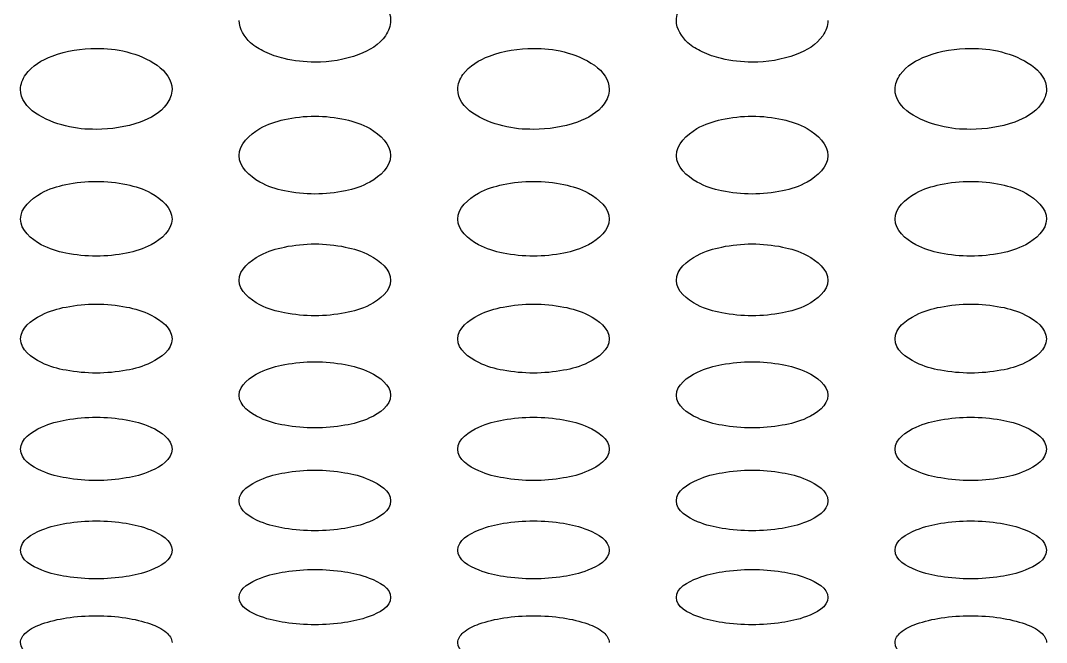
# Model space of a CAD drawing. Header units: millimetres. Extents: x 0 to 1189, y 0 to 841.
# Drawn here: x 548.68 to 569, y 256.83 to 269.14 of the extents above; entities that cross this region are included whole.
import ezdxf

# ---------------------------------------------------------------- set-up
doc = ezdxf.new("R2010")
doc.units = ezdxf.units.MM
doc.header["$LTSCALE"] = 65.395
doc.layers.get('0').update_dxf_attribs({"linetype": 'CONTINUOUS'})

msp = doc.modelspace()

# ---------------------------------------------------------------- linework, layer by layer
at = {"color": 7, "linetype": 'Continuous'}
for points, knots in [([(554.514, 269.982), (554.719, 269.982), (555.279, 269.936), (556.014, 269.531), (556.014, 269.139)], [0, 0, 0, 0, 0.342948, 1, 1, 1, 1]), ([(561.674, 269.139), (561.674, 269.245), (561.8, 269.567), (562.365, 269.9), (562.878, 269.982), (563.174, 269.982)], [0, 0, 0, 0, 0.172035, 0.521453, 1, 1, 1, 1]), ([(554.514, 268.315), (554.31, 268.315), (553.969, 268.35), (553.538, 268.497), (553.185, 268.706), (553.014, 268.974), (553.014, 269.139)], [0, 0, 0, 0, 0.331782, 0.550489, 0.732256, 1, 1, 1, 1]), ([(556.014, 269.139), (556.014, 269.033), (555.888, 268.713), (555.319, 268.391), (554.809, 268.315), (554.514, 268.315)], [0, 0, 0, 0, 0.171505, 0.520116, 1, 1, 1, 1]), ([(563.174, 268.315), (562.97, 268.315), (562.629, 268.35), (562.199, 268.497), (561.846, 268.706), (561.674, 268.974), (561.674, 269.139)], [0, 0, 0, 0, 0.331778, 0.550427, 0.732142, 1, 1, 1, 1]), ([(564.674, 269.139), (564.674, 269.033), (564.548, 268.713), (563.979, 268.391), (563.469, 268.315), (563.174, 268.315)], [0, 0, 0, 0, 0.171505, 0.520116, 1, 1, 1, 1]), ([(548.684, 267.776), (548.684, 267.879), (548.814, 268.194), (549.381, 268.509), (549.889, 268.587), (550.184, 268.587)], [0, 0, 0, 0, 0.168657, 0.518211, 1, 1, 1, 1]), ([(550.184, 268.587), (550.387, 268.587), (550.939, 268.544), (551.684, 268.163), (551.684, 267.776)], [0, 0, 0, 0, 0.345105, 1, 1, 1, 1]), ([(557.344, 267.776), (557.344, 267.879), (557.474, 268.194), (558.041, 268.509), (558.549, 268.587), (558.844, 268.587)], [0, 0, 0, 0, 0.168657, 0.518211, 1, 1, 1, 1]), ([(558.844, 268.587), (559.048, 268.587), (559.599, 268.544), (560.344, 268.163), (560.344, 267.776)], [0, 0, 0, 0, 0.345105, 1, 1, 1, 1]), ([(566.004, 267.776), (566.004, 267.879), (566.135, 268.194), (566.701, 268.509), (567.209, 268.587), (567.504, 268.587)], [0, 0, 0, 0, 0.168658, 0.518211, 1, 1, 1, 1]), ([(567.504, 268.587), (567.708, 268.587), (568.259, 268.544), (569.004, 268.163), (569.004, 267.776)], [0, 0, 0, 0, 0.345105, 1, 1, 1, 1]), ([(550.184, 266.984), (549.98, 266.984), (549.434, 267.023), (548.684, 267.392), (548.684, 267.776)], [0, 0, 0, 0, 0.346349, 1, 1, 1, 1]), ([(551.684, 267.776), (551.684, 267.674), (551.553, 267.36), (550.983, 267.057), (550.478, 266.984), (550.184, 266.984)], [0, 0, 0, 0, 0.168151, 0.516945, 1, 1, 1, 1]), ([(558.844, 266.984), (558.641, 266.984), (558.094, 267.023), (557.344, 267.392), (557.344, 267.776)], [0, 0, 0, 0, 0.346349, 1, 1, 1, 1]), ([(560.344, 267.776), (560.344, 267.674), (560.214, 267.36), (559.643, 267.057), (559.138, 266.984), (558.844, 266.984)], [0, 0, 0, 0, 0.168151, 0.516945, 1, 1, 1, 1]), ([(567.504, 266.984), (567.301, 266.984), (566.754, 267.023), (566.004, 267.392), (566.004, 267.776)], [0, 0, 0, 0, 0.346349, 1, 1, 1, 1]), ([(569.004, 267.776), (569.004, 267.674), (568.874, 267.36), (568.303, 267.057), (567.798, 266.984), (567.504, 266.984)], [0, 0, 0, 0, 0.168151, 0.516944, 1, 1, 1, 1]), ([(553.014, 266.465), (553.014, 266.689), (553.373, 267.025), (553.93, 267.201), (554.311, 267.246), (554.514, 267.246)], [0, 0, 0, 0, 0.372958, 0.66164, 1, 1, 1, 1]), ([(554.514, 267.246), (554.717, 267.246), (555.098, 267.201), (555.654, 267.025), (556.014, 266.689), (556.014, 266.465)], [0, 0, 0, 0, 0.338357, 0.627043, 1, 1, 1, 1]), ([(561.674, 266.465), (561.674, 266.689), (562.033, 267.025), (562.59, 267.201), (562.971, 267.246), (563.174, 267.246)], [0, 0, 0, 0, 0.372963, 0.661642, 1, 1, 1, 1]), ([(563.174, 267.246), (563.377, 267.246), (563.758, 267.201), (564.315, 267.025), (564.674, 266.689), (564.674, 266.465)], [0, 0, 0, 0, 0.338357, 0.627043, 1, 1, 1, 1]), ([(554.514, 265.704), (554.311, 265.704), (553.931, 265.746), (553.376, 265.912), (553.014, 266.244), (553.014, 266.465)], [0, 0, 0, 0, 0.339379, 0.628618, 1, 1, 1, 1]), ([(556.014, 266.465), (556.014, 266.244), (555.652, 265.912), (555.097, 265.746), (554.716, 265.704), (554.514, 265.704)], [0, 0, 0, 0, 0.371383, 0.660623, 1, 1, 1, 1]), ([(563.174, 265.704), (562.972, 265.704), (562.591, 265.746), (562.036, 265.912), (561.674, 266.244), (561.674, 266.465)], [0, 0, 0, 0, 0.339377, 0.628624, 1, 1, 1, 1]), ([(564.674, 266.465), (564.674, 266.244), (564.312, 265.912), (563.757, 265.746), (563.377, 265.704), (563.174, 265.704)], [0, 0, 0, 0, 0.371383, 0.660623, 1, 1, 1, 1]), ([(548.684, 265.206), (548.684, 265.425), (549.051, 265.747), (549.601, 265.913), (549.982, 265.955), (550.184, 265.955)], [0, 0, 0, 0, 0.369024, 0.65942, 1, 1, 1, 1]), ([(550.184, 265.955), (550.386, 265.955), (550.766, 265.913), (551.316, 265.747), (551.684, 265.425), (551.684, 265.206)], [0, 0, 0, 0, 0.340578, 0.630982, 1, 1, 1, 1]), ([(557.344, 265.206), (557.344, 265.425), (557.712, 265.747), (558.262, 265.913), (558.642, 265.955), (558.844, 265.955)], [0, 0, 0, 0, 0.369024, 0.65942, 1, 1, 1, 1]), ([(558.844, 265.955), (559.046, 265.955), (559.426, 265.913), (559.976, 265.747), (560.344, 265.425), (560.344, 265.206)], [0, 0, 0, 0, 0.340578, 0.630982, 1, 1, 1, 1]), ([(566.004, 265.206), (566.004, 265.425), (566.372, 265.747), (566.922, 265.913), (567.302, 265.955), (567.504, 265.955)], [0, 0, 0, 0, 0.369024, 0.65942, 1, 1, 1, 1]), ([(567.504, 265.955), (567.706, 265.955), (568.086, 265.913), (568.636, 265.747), (569.004, 265.425), (569.004, 265.206)], [0, 0, 0, 0, 0.340578, 0.630983, 1, 1, 1, 1]), ([(550.184, 264.474), (549.982, 264.474), (549.603, 264.514), (549.054, 264.671), (548.684, 264.989), (548.684, 265.206)], [0, 0, 0, 0, 0.341584, 0.632558, 1, 1, 1, 1]), ([(551.684, 265.206), (551.684, 264.989), (551.314, 264.671), (550.764, 264.514), (550.385, 264.474), (550.184, 264.474)], [0, 0, 0, 0, 0.367449, 0.658415, 1, 1, 1, 1]), ([(558.844, 264.474), (558.642, 264.474), (558.263, 264.514), (557.714, 264.671), (557.344, 264.989), (557.344, 265.206)], [0, 0, 0, 0, 0.341584, 0.632558, 1, 1, 1, 1]), ([(560.344, 265.206), (560.344, 264.989), (559.974, 264.671), (559.425, 264.514), (559.046, 264.474), (558.844, 264.474)], [0, 0, 0, 0, 0.367449, 0.658415, 1, 1, 1, 1]), ([(567.504, 264.474), (567.303, 264.474), (566.923, 264.514), (566.374, 264.671), (566.004, 264.989), (566.004, 265.206)], [0, 0, 0, 0, 0.341585, 0.632558, 1, 1, 1, 1]), ([(569.004, 265.206), (569.004, 264.989), (568.634, 264.671), (568.085, 264.514), (567.706, 264.474), (567.504, 264.474)], [0, 0, 0, 0, 0.367449, 0.658415, 1, 1, 1, 1]), ([(553.014, 263.995), (553.014, 264.21), (553.39, 264.519), (553.933, 264.675), (554.313, 264.716), (554.514, 264.716)], [0, 0, 0, 0, 0.365115, 0.657227, 1, 1, 1, 1]), ([(554.514, 264.716), (554.715, 264.716), (555.094, 264.675), (555.638, 264.519), (556.014, 264.21), (556.014, 263.995)], [0, 0, 0, 0, 0.342768, 0.634879, 1, 1, 1, 1]), ([(561.674, 263.995), (561.674, 264.21), (562.05, 264.519), (562.594, 264.675), (562.973, 264.716), (563.174, 264.716)], [0, 0, 0, 0, 0.36512, 0.657228, 1, 1, 1, 1]), ([(563.174, 264.716), (563.375, 264.716), (563.754, 264.675), (564.298, 264.519), (564.674, 264.21), (564.674, 263.995)], [0, 0, 0, 0, 0.342768, 0.634879, 1, 1, 1, 1]), ([(554.514, 263.293), (554.313, 263.293), (553.935, 263.331), (553.392, 263.479), (553.014, 263.783), (553.014, 263.995)], [0, 0, 0, 0, 0.343766, 0.636448, 1, 1, 1, 1]), ([(556.014, 263.995), (556.014, 263.783), (555.635, 263.479), (555.093, 263.331), (554.715, 263.293), (554.514, 263.293)], [0, 0, 0, 0, 0.363544, 0.656242, 1, 1, 1, 1]), ([(563.174, 263.293), (562.973, 263.293), (562.595, 263.331), (562.053, 263.479), (561.674, 263.783), (561.674, 263.995)], [0, 0, 0, 0, 0.343763, 0.636454, 1, 1, 1, 1]), ([(564.674, 263.995), (564.674, 263.783), (564.296, 263.479), (563.753, 263.331), (563.375, 263.293), (563.174, 263.293)], [0, 0, 0, 0, 0.363544, 0.656242, 1, 1, 1, 1]), ([(548.684, 262.834), (548.684, 263.044), (549.068, 263.338), (549.605, 263.486), (549.983, 263.525), (550.184, 263.525)], [0, 0, 0, 0, 0.361247, 0.65507, 1, 1, 1, 1]), ([(550.184, 263.525), (550.384, 263.525), (550.762, 263.486), (551.299, 263.338), (551.684, 263.044), (551.684, 262.834)], [0, 0, 0, 0, 0.344932, 0.638743, 1, 1, 1, 1]), ([(557.344, 262.834), (557.344, 263.044), (557.728, 263.338), (558.265, 263.486), (558.643, 263.525), (558.844, 263.525)], [0, 0, 0, 0, 0.361247, 0.65507, 1, 1, 1, 1]), ([(558.844, 263.525), (559.044, 263.525), (559.423, 263.486), (559.96, 263.338), (560.344, 263.044), (560.344, 262.834)], [0, 0, 0, 0, 0.344932, 0.638743, 1, 1, 1, 1]), ([(566.004, 262.834), (566.004, 263.044), (566.388, 263.338), (566.926, 263.486), (567.304, 263.525), (567.504, 263.525)], [0, 0, 0, 0, 0.361247, 0.65507, 1, 1, 1, 1]), ([(567.504, 263.525), (567.705, 263.525), (568.083, 263.486), (568.62, 263.338), (569.004, 263.044), (569.004, 262.834)], [0, 0, 0, 0, 0.344932, 0.638743, 1, 1, 1, 1]), ([(550.184, 262.159), (549.984, 262.159), (549.606, 262.196), (549.07, 262.335), (548.684, 262.625), (548.684, 262.834)], [0, 0, 0, 0, 0.345909, 0.6403, 1, 1, 1, 1]), ([(551.684, 262.834), (551.684, 262.625), (551.297, 262.335), (550.761, 262.196), (550.384, 262.159), (550.184, 262.159)], [0, 0, 0, 0, 0.359689, 0.654093, 1, 1, 1, 1]), ([(558.844, 262.159), (558.644, 262.159), (558.266, 262.196), (557.731, 262.335), (557.344, 262.625), (557.344, 262.834)], [0, 0, 0, 0, 0.345909, 0.6403, 1, 1, 1, 1]), ([(560.344, 262.834), (560.344, 262.625), (559.957, 262.335), (559.421, 262.196), (559.044, 262.159), (558.844, 262.159)], [0, 0, 0, 0, 0.359689, 0.654093, 1, 1, 1, 1]), ([(567.504, 262.159), (567.304, 262.159), (566.927, 262.196), (566.391, 262.335), (566.004, 262.625), (566.004, 262.834)], [0, 0, 0, 0, 0.345909, 0.6403, 1, 1, 1, 1]), ([(569.004, 262.834), (569.004, 262.625), (568.618, 262.335), (568.082, 262.196), (567.704, 262.159), (567.504, 262.159)], [0, 0, 0, 0, 0.359689, 0.654093, 1, 1, 1, 1]), ([(553.014, 261.719), (553.014, 261.925), (553.406, 262.206), (553.937, 262.345), (554.314, 262.382), (554.514, 262.382)], [0, 0, 0, 0, 0.357431, 0.652933, 1, 1, 1, 1]), ([(554.514, 262.382), (554.714, 262.382), (555.091, 262.345), (555.622, 262.206), (556.014, 261.925), (556.014, 261.719)], [0, 0, 0, 0, 0.347064, 0.642564, 1, 1, 1, 1]), ([(561.674, 261.719), (561.674, 261.925), (562.066, 262.206), (562.597, 262.345), (562.974, 262.382), (563.174, 262.382)], [0, 0, 0, 0, 0.357426, 0.652938, 1, 1, 1, 1]), ([(563.174, 262.382), (563.374, 262.382), (563.751, 262.345), (564.282, 262.206), (564.674, 261.925), (564.674, 261.719)], [0, 0, 0, 0, 0.347064, 0.642564, 1, 1, 1, 1]), ([(554.514, 261.073), (554.314, 261.073), (553.938, 261.108), (553.409, 261.239), (553.014, 261.515), (553.014, 261.719)], [0, 0, 0, 0, 0.348029, 0.644109, 1, 1, 1, 1]), ([(556.014, 261.719), (556.014, 261.515), (555.619, 261.239), (555.09, 261.108), (554.713, 261.073), (554.514, 261.073)], [0, 0, 0, 0, 0.355882, 0.651976, 1, 1, 1, 1]), ([(563.174, 261.073), (562.975, 261.073), (562.598, 261.108), (562.069, 261.239), (561.674, 261.515), (561.674, 261.719)], [0, 0, 0, 0, 0.348026, 0.644108, 1, 1, 1, 1]), ([(564.674, 261.719), (564.674, 261.515), (564.279, 261.239), (563.75, 261.108), (563.374, 261.073), (563.174, 261.073)], [0, 0, 0, 0, 0.355882, 0.651976, 1, 1, 1, 1]), ([(548.684, 260.651), (548.684, 260.853), (549.084, 261.119), (549.608, 261.251), (549.985, 261.286), (550.184, 261.286)], [0, 0, 0, 0, 0.353656, 0.65084, 1, 1, 1, 1]), ([(550.184, 261.286), (550.383, 261.286), (550.76, 261.251), (551.283, 261.119), (551.684, 260.853), (551.684, 260.651)], [0, 0, 0, 0, 0.349162, 0.646335, 1, 1, 1, 1]), ([(557.344, 260.651), (557.344, 260.853), (557.744, 261.119), (558.268, 261.251), (558.645, 261.286), (558.844, 261.286)], [0, 0, 0, 0, 0.353656, 0.65084, 1, 1, 1, 1]), ([(558.844, 261.286), (559.043, 261.286), (559.42, 261.251), (559.944, 261.119), (560.344, 260.853), (560.344, 260.651)], [0, 0, 0, 0, 0.349162, 0.646335, 1, 1, 1, 1]), ([(566.004, 260.651), (566.004, 260.853), (566.404, 261.119), (566.928, 261.251), (567.305, 261.286), (567.504, 261.286)], [0, 0, 0, 0, 0.353656, 0.65084, 1, 1, 1, 1]), ([(567.504, 261.286), (567.703, 261.286), (568.08, 261.251), (568.604, 261.119), (569.004, 260.853), (569.004, 260.651)], [0, 0, 0, 0, 0.349162, 0.646335, 1, 1, 1, 1]), ([(550.184, 260.032), (549.985, 260.032), (549.609, 260.066), (549.086, 260.189), (548.684, 260.451), (548.684, 260.651)], [0, 0, 0, 0, 0.350108, 0.647863, 1, 1, 1, 1]), ([(551.684, 260.651), (551.684, 260.451), (551.281, 260.189), (550.759, 260.066), (550.382, 260.032), (550.184, 260.032)], [0, 0, 0, 0, 0.352127, 0.649894, 1, 1, 1, 1]), ([(558.844, 260.032), (558.645, 260.032), (558.269, 260.066), (557.747, 260.189), (557.344, 260.451), (557.344, 260.651)], [0, 0, 0, 0, 0.350108, 0.647863, 1, 1, 1, 1]), ([(560.344, 260.651), (560.344, 260.451), (559.941, 260.189), (559.419, 260.066), (559.043, 260.032), (558.844, 260.032)], [0, 0, 0, 0, 0.352127, 0.649894, 1, 1, 1, 1]), ([(567.504, 260.032), (567.305, 260.032), (566.929, 260.066), (566.407, 260.189), (566.004, 260.451), (566.004, 260.651)], [0, 0, 0, 0, 0.350108, 0.647863, 1, 1, 1, 1]), ([(569.004, 260.651), (569.004, 260.451), (568.601, 260.189), (568.079, 260.066), (567.703, 260.032), (567.504, 260.032)], [0, 0, 0, 0, 0.352127, 0.649894, 1, 1, 1, 1]), ([(553.014, 259.629), (553.014, 259.826), (553.422, 260.078), (553.939, 260.203), (554.315, 260.237), (554.514, 260.237)], [0, 0, 0, 0, 0.349944, 0.648773, 1, 1, 1, 1]), ([(554.514, 260.237), (554.712, 260.237), (555.089, 260.203), (555.606, 260.078), (556.014, 259.826), (556.014, 259.629)], [0, 0, 0, 0, 0.351225, 0.650051, 1, 1, 1, 1]), ([(561.674, 259.629), (561.674, 259.826), (562.082, 260.078), (562.599, 260.203), (562.976, 260.237), (563.174, 260.237)], [0, 0, 0, 0, 0.349939, 0.648777, 1, 1, 1, 1]), ([(563.174, 260.237), (563.373, 260.237), (563.749, 260.203), (564.266, 260.078), (564.674, 259.826), (564.674, 259.629)], [0, 0, 0, 0, 0.351225, 0.650051, 1, 1, 1, 1]), ([(554.514, 259.036), (554.316, 259.036), (553.94, 259.069), (553.424, 259.185), (553.014, 259.432), (553.014, 259.629)], [0, 0, 0, 0, 0.352155, 0.651562, 1, 1, 1, 1]), ([(556.014, 259.629), (556.014, 259.432), (555.603, 259.185), (555.088, 259.069), (554.712, 259.036), (554.514, 259.036)], [0, 0, 0, 0, 0.348429, 0.647849, 1, 1, 1, 1]), ([(563.174, 259.036), (562.976, 259.036), (562.6, 259.069), (562.085, 259.185), (561.674, 259.432), (561.674, 259.629)], [0, 0, 0, 0, 0.352153, 0.651561, 1, 1, 1, 1]), ([(564.674, 259.629), (564.674, 259.432), (564.263, 259.185), (563.748, 259.069), (563.372, 259.036), (563.174, 259.036)], [0, 0, 0, 0, 0.348429, 0.647849, 1, 1, 1, 1]), ([(548.684, 258.651), (548.684, 258.845), (549.1, 259.082), (549.61, 259.2), (549.986, 259.232), (550.184, 259.232)], [0, 0, 0, 0, 0.346283, 0.646753, 1, 1, 1, 1]), ([(550.184, 259.232), (550.382, 259.232), (550.757, 259.2), (551.268, 259.082), (551.684, 258.845), (551.684, 258.651)], [0, 0, 0, 0, 0.353249, 0.653707, 1, 1, 1, 1]), ([(557.344, 258.651), (557.344, 258.845), (557.76, 259.082), (558.27, 259.2), (558.646, 259.232), (558.844, 259.232)], [0, 0, 0, 0, 0.346283, 0.646753, 1, 1, 1, 1]), ([(558.844, 259.232), (559.042, 259.232), (559.418, 259.2), (559.928, 259.082), (560.344, 258.845), (560.344, 258.651)], [0, 0, 0, 0, 0.353249, 0.653707, 1, 1, 1, 1]), ([(566.004, 258.651), (566.004, 258.845), (566.42, 259.082), (566.931, 259.2), (567.306, 259.232), (567.504, 259.232)], [0, 0, 0, 0, 0.346283, 0.646753, 1, 1, 1, 1]), ([(567.504, 259.232), (567.702, 259.232), (568.078, 259.2), (568.588, 259.082), (569.004, 258.845), (569.004, 258.651)], [0, 0, 0, 0, 0.353249, 0.653707, 1, 1, 1, 1]), ([(550.184, 258.085), (549.986, 258.085), (549.611, 258.115), (549.102, 258.226), (548.684, 258.458), (548.684, 258.651)], [0, 0, 0, 0, 0.354159, 0.655197, 1, 1, 1, 1]), ([(551.684, 258.651), (551.684, 258.458), (551.265, 258.226), (550.757, 258.115), (550.381, 258.085), (550.184, 258.085)], [0, 0, 0, 0, 0.344793, 0.645843, 1, 1, 1, 1]), ([(558.844, 258.085), (558.646, 258.085), (558.271, 258.115), (557.762, 258.226), (557.344, 258.458), (557.344, 258.651)], [0, 0, 0, 0, 0.354159, 0.655197, 1, 1, 1, 1]), ([(560.344, 258.651), (560.344, 258.458), (559.926, 258.226), (559.417, 258.115), (559.042, 258.085), (558.844, 258.085)], [0, 0, 0, 0, 0.344793, 0.645843, 1, 1, 1, 1]), ([(567.504, 258.085), (567.307, 258.085), (566.931, 258.115), (566.423, 258.226), (566.004, 258.458), (566.004, 258.651)], [0, 0, 0, 0, 0.354159, 0.655197, 1, 1, 1, 1]), ([(569.004, 258.651), (569.004, 258.458), (568.586, 258.226), (568.077, 258.115), (567.702, 258.085), (567.504, 258.085)], [0, 0, 0, 0, 0.344793, 0.645843, 1, 1, 1, 1]), ([(553.014, 257.716), (553.014, 257.907), (553.437, 258.129), (553.941, 258.241), (554.317, 258.272), (554.514, 258.272)], [0, 0, 0, 0, 0.342697, 0.644765, 1, 1, 1, 1]), ([(554.514, 258.272), (554.711, 258.272), (555.087, 258.241), (555.59, 258.129), (556.014, 257.907), (556.014, 257.716)], [0, 0, 0, 0, 0.355234, 0.657298, 1, 1, 1, 1]), ([(561.674, 257.716), (561.674, 257.907), (562.098, 258.129), (562.601, 258.241), (562.977, 258.272), (563.174, 258.272)], [0, 0, 0, 0, 0.342692, 0.644768, 1, 1, 1, 1]), ([(563.174, 258.272), (563.371, 258.272), (563.747, 258.241), (564.251, 258.129), (564.674, 257.907), (564.674, 257.716)], [0, 0, 0, 0, 0.355234, 0.657298, 1, 1, 1, 1]), ([(554.514, 257.177), (554.317, 257.177), (553.942, 257.206), (553.44, 257.31), (553.014, 257.528), (553.014, 257.716)], [0, 0, 0, 0, 0.356125, 0.658764, 1, 1, 1, 1]), ([(556.014, 257.716), (556.014, 257.528), (555.588, 257.31), (555.086, 257.206), (554.711, 257.177), (554.514, 257.177)], [0, 0, 0, 0, 0.341226, 0.643878, 1, 1, 1, 1]), ([(563.174, 257.177), (562.977, 257.177), (562.602, 257.206), (562.1, 257.31), (561.674, 257.528), (561.674, 257.716)], [0, 0, 0, 0, 0.356124, 0.658764, 1, 1, 1, 1]), ([(564.674, 257.716), (564.674, 257.528), (564.248, 257.31), (563.746, 257.206), (563.371, 257.177), (563.174, 257.177)], [0, 0, 0, 0, 0.341226, 0.643878, 1, 1, 1, 1]), ([(548.684, 256.825), (548.684, 256.9), (548.816, 257.077), (549.148, 257.219), (549.622, 257.332), (549.987, 257.355), (550.184, 257.355)], [0, 0, 0, 0, 0.133706, 0.347864, 0.647525, 1, 1, 1, 1]), ([(550.184, 257.355), (550.38, 257.355), (550.745, 257.332), (551.219, 257.219), (551.551, 257.077), (551.684, 256.9), (551.684, 256.825)], [0, 0, 0, 0, 0.352477, 0.652127, 0.866287, 1, 1, 1, 1]), ([(557.344, 256.825), (557.344, 256.9), (557.476, 257.077), (557.809, 257.219), (558.282, 257.332), (558.647, 257.355), (558.844, 257.355)], [0, 0, 0, 0, 0.133706, 0.347864, 0.647525, 1, 1, 1, 1]), ([(558.844, 257.355), (559.041, 257.355), (559.406, 257.332), (559.879, 257.219), (560.212, 257.077), (560.344, 256.9), (560.344, 256.825)], [0, 0, 0, 0, 0.352477, 0.652127, 0.866287, 1, 1, 1, 1]), ([(566.004, 256.825), (566.004, 256.9), (566.136, 257.077), (566.469, 257.219), (566.943, 257.332), (567.307, 257.355), (567.504, 257.355)], [0, 0, 0, 0, 0.133706, 0.347864, 0.647525, 1, 1, 1, 1]), ([(567.504, 257.355), (567.701, 257.355), (568.066, 257.332), (568.54, 257.219), (568.872, 257.077), (569.004, 256.9), (569.004, 256.825)], [0, 0, 0, 0, 0.352477, 0.652127, 0.866287, 1, 1, 1, 1]), ([(550.184, 256.311), (549.987, 256.311), (549.612, 256.338), (549.117, 256.438), (548.684, 256.64), (548.684, 256.825)], [0, 0, 0, 0, 0.358044, 0.662257, 1, 1, 1, 1]), ([(558.844, 256.311), (558.647, 256.311), (558.273, 256.338), (557.777, 256.438), (557.344, 256.64), (557.344, 256.825)], [0, 0, 0, 0, 0.358044, 0.662257, 1, 1, 1, 1]), ([(567.504, 256.311), (567.308, 256.311), (566.933, 256.338), (566.438, 256.438), (566.004, 256.64), (566.004, 256.825)], [0, 0, 0, 0, 0.358044, 0.662257, 1, 1, 1, 1])]:
    msp.add_open_spline(points, degree=3, knots=knots, dxfattribs=at)

doc.saveas('drawing.dxf')
